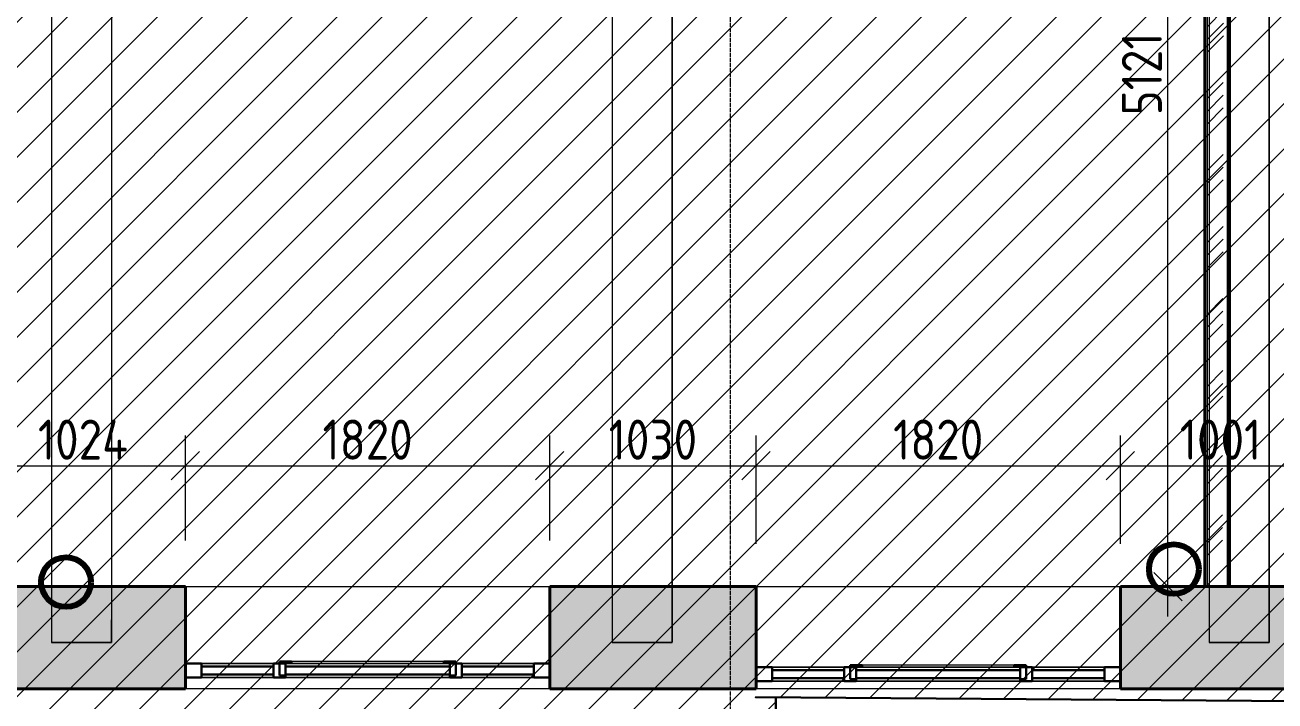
# Model space of a CAD drawing. Header units: millimetres. Extents: x -11886 to 379896, y -8130 to 47743.
# Drawn here: x 243563 to 249807, y 2318 to 5694 of the extents above; entities that cross this region are included whole.
import ezdxf

# ---------------------------------------------------------------- set-up
doc = ezdxf.new("R2010")
doc.units = ezdxf.units.MM
for name, pattern in [('ADSK_Линия сетки', [25, 20, -2.5, 0, -2.5]), ('ADSK_Сверху', [4.5, 3, -1.5]), ('ADSK_Снесено', [4.5, 3, -1.5])]:
    doc.linetypes.add(name, pattern=pattern)
for name, color, linetype, lineweight, true_color in [('_ Окна', 5, 'Continuous', 30, 0x0000ff), ('Витраж', 5, 'Continuous', 18, 0x0000ff), ('Окна', 5, 'Continuous', 18, 0x0000ff), ('Панели витража', 5, 'Continuous', 18, 0x0000ff), ('планы со стояками отопление_dwg', 7, 'Continuous', 9, 0x767676), ('Стены внутренние', 5, 'Continuous', 18, 0x0000ff), ('Стены наружные', 1, 'ADSK_Снесено', 18, 0xff0000), ('Стены штриховка', 5, 'Continuous', 18, 0x0000ff)]:
    doc.layers.add(name, color=color, linetype=linetype, lineweight=lineweight, true_color=true_color)
for name, color, linetype, lineweight in [('Каркас', 7, 'Continuous', 18), ('Оси', 7, 'Continuous', 9), ('Размеры', 7, 'Continuous', 9), ('стояки', 7, 'Continuous', 9)]:
    doc.layers.add(name, color=color, linetype=linetype, lineweight=lineweight)
doc.styles.add('GOST Common_1', font='GOST_Common.ttf', dxfattribs={"width": 0.9, "height": 200})
doc.dimstyles.new('ADSK_Основной_2_мм_Округление_до_1_мм', dxfattribs={"dimscale": 304.8, "dimtxt": 201.142999, "dimasz": 0.463911, "dimexe": 0.492126, "dimexo": 0.492126, "dimgap": 0.098425, "dimtad": 1, "dimdec": 0, "dimdsep": 46, "dimtxsty": 'GOST Common_1', "dimblk1": 'OBLIQUE', "dimblk2": 'OBLIQUE', "dimsah": 1, "dimcen": 0.09, "dimdle": 0.492126, "dimazin": 2, "dimtfac": 1, "dimtdec": 4, "dimtix": 1, "dimtmove": 0, "dimatfit": 3, "dimfxl": 1, "dimtvp": 1, "dimtolj": 1, "dimtzin": 0, "dimlwd": 20, "dimlwe": 20, "dimarcsym": 2})

# ---------------------------------------------------------------- blocks, each defined once
blk = doc.blocks.new('Прямоугольный импост - 70х20_60мм-1225109-03 План 3-го этажа')
at = {"layer": 'Витраж', "color": 161, "linetype": 'ADSK_Сверху', "true_color": 0xaaaaff}
for p, q in [((39644.1, 2341.7), (39644.1, 2271.7)), ((39724.1, 2341.7), (39644.1, 2341.7)), ((40114.1, 2341.7), (40084.1, 2341.7)), ((39724.1, 2271.7), (39644.1, 2271.7)), ((40114.1, 2271.7), (40084.1, 2271.7))]:
    blk.add_line(p, q, dxfattribs=at)
blk = doc.blocks.new('Прямоугольный импост - 70х20_60мм-1424711-03 План 3-го этажа')
at = {"layer": 'Витраж', "color": 161, "linetype": 'ADSK_Сверху', "true_color": 0xaaaaff}
for p, q in [((-80, 35), (0, 35)), ((0, 35), (0, -35)), ((0, -35), (-80, -35))]:
    blk.add_line(p, q, dxfattribs=at)
blk = doc.blocks.new('Прямоугольный импост - 70х20_60мм-1424712-03 План 3-го этажа')
at = {"layer": 'Витраж', "color": 161, "linetype": 'ADSK_Сверху', "true_color": 0xaaaaff}
for p, q in [((0, 35), (-80, 35)), ((0, -35), (0, 35)), ((-80, -35), (0, -35))]:
    blk.add_line(p, q, dxfattribs=at)
blk = doc.blocks.new('Прямоугольный импост - 70х20_60мм-1225111-03 План 3-го этажа')
at = {"layer": 'Витраж', "color": 161, "linetype": 'ADSK_Сверху', "true_color": 0xaaaaff}
for p, q in [((40144.1, 2341.7), (40114.1, 2341.7)), ((40994.1, 2341.7), (40964.1, 2341.7)), ((40144.1, 2271.7), (40114.1, 2271.7)), ((40994.1, 2271.7), (40964.1, 2271.7))]:
    blk.add_line(p, q, dxfattribs=at)
blk = doc.blocks.new('Витраж-тент со смещением вовне - 60мм 30 сдвиг-1466942-03 План 3-го этажа')
at = {"layer": '_ Окна', "color": 161, "linetype": 'ADSK_Сверху', "true_color": 0xaaaaff}
for p, q in [((-440, 25), (-440, -45)), ((-440, 25), (-410, 25)), ((-440, -45), (-440, 25)), ((440, 25), (410, 25)), ((440, -45), (440, 25)), ((440, -45), (440, 25)), ((-380, -45), (-440, -45)), ((-380, -35), (-380, -45)), ((380, -35), (380, -45)), ((380, -45), (440, -45))]:
    blk.add_line(p, q, dxfattribs=at)
at = {"layer": 'Окна', "color": 161, "linetype": 'ADSK_Сверху', "true_color": 0xaaaaff}
blk.add_line((-380, -45), (380, -45), dxfattribs=at)
blk = doc.blocks.new('Прямоугольный импост - 70х20_60мм-1225113-03 План 3-го этажа')
at = {"layer": 'Витраж', "color": 161, "linetype": 'ADSK_Сверху', "true_color": 0xaaaaff}
for p, q in [((41024.1, 2341.7), (40994.1, 2341.7)), ((41464.1, 2341.7), (41384.1, 2341.7)), ((41464.1, 2271.7), (41464.1, 2341.7)), ((41024.1, 2271.7), (40994.1, 2271.7)), ((41464.1, 2271.7), (41384.1, 2271.7))]:
    blk.add_line(p, q, dxfattribs=at)
blk = doc.blocks.new('Прямоугольный импост - 70х60мм-1424709-03 План 3-го этажа')
at = {"layer": 'Витраж', "color": 161, "linetype": 'ADSK_Сверху', "true_color": 0xaaaaff}
for p, q in [((-30, 35), (30, 35)), ((30, -35), (-30, -35))]:
    blk.add_line(p, q, dxfattribs=at)
blk = doc.blocks.new('Прямоугольный импост - 70х60мм-1225009-03 План 3-го этажа')
at = {"layer": 'Витраж', "color": 161, "linetype": 'ADSK_Сверху', "true_color": 0xaaaaff}
for p, q in [((41024.1, 2341.7), (41024.1, 2271.7)), ((41384.1, 2341.7), (41024.1, 2341.7)), ((41384.1, 2271.7), (41384.1, 2341.7)), ((41384.1, 2271.7), (41024.1, 2271.7))]:
    blk.add_line(p, q, dxfattribs=at)
blk = doc.blocks.new('Прямоугольный импост - 70х60мм-1242018-03 План 3-го этажа')
at = {"layer": 'Витраж', "color": 161, "linetype": 'ADSK_Сверху', "true_color": 0xaaaaff}
for p, q in [((40144.1, 2341.7), (40144.1, 2271.7)), ((40964.1, 2341.7), (40144.1, 2341.7)), ((40964.1, 2271.7), (40964.1, 2341.7)), ((40964.1, 2271.7), (40144.1, 2271.7))]:
    blk.add_line(p, q, dxfattribs=at)
blk = doc.blocks.new('Системная панель - _AR_Стекло_40мм_привязка по центру-V22-03 План 3-го этажа')
at = {"layer": 'Панели витража', "lineweight": 30}
for p, q in [((180, 20), (-180, 20)), ((-180, 20), (-180, -20)), ((180, -20), (180, 20)), ((-180, -20), (180, -20))]:
    blk.add_line(p, q, dxfattribs=at)
blk = doc.blocks.new('Прямоугольный импост - 70х40_60мм-V10-03 План 3-го этажа')
at = {"layer": 'Витраж'}
for p, q in [((41024.1, 2341.7), (41384.1, 2341.7)), ((41024.1, 2271.7), (41384.1, 2271.7))]:
    blk.add_line(p, q, dxfattribs=at)
blk = doc.blocks.new('Прямоугольный импост - 70х20_60мм-V23-03 План 3-го этажа')
at = {"layer": 'Витраж', "lineweight": 30}
for p, q in [((-80, 35), (0, 35)), ((-80, -35), (-80, 35)), ((0, 35), (0, -35)), ((0, -35), (-80, -35))]:
    blk.add_line(p, q, dxfattribs=at)
blk = doc.blocks.new('Прямоугольный импост - 70х20_60мм-V24-03 План 3-го этажа')
at = {"layer": 'Витраж', "lineweight": 30}
for p, q in [((0, 35), (-80, 35)), ((-80, 35), (-80, -35)), ((0, -35), (0, 35)), ((-80, -35), (0, -35))]:
    blk.add_line(p, q, dxfattribs=at)
blk = doc.blocks.new('Прямоугольный импост - 70х40_60мм-V11-03 План 3-го этажа')
at = {"layer": 'Витраж'}
for p, q in [((39724.1, 2341.7), (40084.1, 2341.7)), ((39724.1, 2271.7), (40084.1, 2271.7))]:
    blk.add_line(p, q, dxfattribs=at)
blk = doc.blocks.new('Системная панель - _AR_Стекло_40мм_привязка по центру-V25-03 План 3-го этажа')
at = {"layer": 'Панели витража', "lineweight": 30}
for p, q in [((410, 20), (-410, 20)), ((-410, 20), (-410, -20)), ((410, -20), (410, 20)), ((-410, -20), (410, -20))]:
    blk.add_line(p, q, dxfattribs=at)
blk = doc.blocks.new('Прямоугольный импост - 70х40_60мм-1229822-03 План 3-го этажа')
at = {"layer": 'Витраж'}
for p, q in [((40144.1, 2341.7), (40964.1, 2341.7)), ((40144.1, 2271.7), (40964.1, 2271.7))]:
    blk.add_line(p, q, dxfattribs=at)
blk = doc.blocks.new('Прямоугольный импост - 70х60мм-V26-03 План 3-го этажа')
at = {"layer": 'Витраж', "lineweight": 30}
for p, q in [((-30, 35), (30, 35)), ((-30, -35), (-30, 35)), ((30, 35), (30, -35)), ((30, -35), (-30, -35))]:
    blk.add_line(p, q, dxfattribs=at)
blk = doc.blocks.new('Системная панель - _AR_Стекло_40мм_привязка по центру-V27-03 План 3-го этажа')
at = {"layer": 'Панели витража', "lineweight": 30}
for p, q in [((180, 20), (-180, 20)), ((-180, 20), (-180, -20)), ((180, -20), (180, 20)), ((-180, -20), (180, -20))]:
    blk.add_line(p, q, dxfattribs=at)
blk = doc.blocks.new('Прямоугольный импост - 70х20_60мм-V28-03 План 3-го этажа')
at = {"layer": 'Витраж', "lineweight": 30}
for p, q in [((-80, 35), (0, 35)), ((-80, -35), (-80, 35)), ((0, 35), (0, -35)), ((0, -35), (-80, -35))]:
    blk.add_line(p, q, dxfattribs=at)
blk = doc.blocks.new('Прямоугольный импост - 70х20_60мм-V29-03 План 3-го этажа')
at = {"layer": 'Витраж', "lineweight": 30}
for p, q in [((0, 35), (-80, 35)), ((-80, 35), (-80, -35)), ((0, -35), (0, 35)), ((-80, -35), (0, -35))]:
    blk.add_line(p, q, dxfattribs=at)
blk = doc.blocks.new('Системная панель - _AR_Стекло_40мм_привязка по центру-V30-03 План 3-го этажа')
at = {"layer": 'Панели витража', "lineweight": 30}
for p, q in [((410, 20), (-410, 20)), ((-410, 20), (-410, -20)), ((410, -20), (410, 20)), ((-410, -20), (410, -20))]:
    blk.add_line(p, q, dxfattribs=at)
blk = doc.blocks.new('Прямоугольный импост - 70х60мм-V31-03 План 3-го этажа')
at = {"layer": 'Витраж', "lineweight": 30}
for p, q in [((-30, 35), (30, 35)), ((-30, -35), (-30, 35)), ((30, 35), (30, -35)), ((30, -35), (-30, -35))]:
    blk.add_line(p, q, dxfattribs=at)
blk = doc.blocks.new('планы со стояками отопление_dwg-1484427-03 План 3-го этажа')
at = {"layer": 'стояки', "color": 246, "lineweight": 80, "true_color": 0x7f001f}
for centre in [(204423.3, 326443.2), (198889.4, 326378.3)]:
    blk.add_circle(centre, 124.3, dxfattribs=at)
blk = doc.blocks.new('_Oblique')
at = {"color": 0, "linetype": 'ByBlock', "lineweight": -2}
blk.add_line((-0.5, -0.5), (0.5, 0.5), dxfattribs=at)
blk = doc.blocks.new('*D2346')
at = {"layer": 'Defpoints', "color": 0, "transparency": 16777216}
for p in [(244364.4, 3493.2), (243340.3, 2976.3), (244364.4, 2970.4)]:
    blk.add_point(p, dxfattribs=at)
at = {"layer": 'Размеры', "color": 0, "lineweight": 20, "transparency": 16777216}
for p, q in [((243340.3, 3126.3), (243340.3, 3643.2)), ((244364.4, 3120.4), (244364.4, 3643.2)), ((243190.3, 3493.2), (244514.4, 3493.2))]:
    blk.add_line(p, q, dxfattribs=at)
at = {"layer": 'Размеры', "color": 0, "lineweight": 20, "transparency": 16777216, "xscale": 141.4, "yscale": 141.4, "zscale": 141.4, "rotation": 180}
blk.add_blockref('_Oblique', (243340.3, 3493.2), dxfattribs=at)
at = {"layer": 'Размеры', "color": 0, "lineweight": 20, "transparency": 16777216, "xscale": 141.4, "yscale": 141.4, "zscale": 141.4}
blk.add_blockref('_Oblique', (244364.4, 3493.2), dxfattribs=at)
at = {"layer": 'Размеры', "color": 0, "lineweight": 20, "transparency": 16777216, "insert": (243852.4, 3623.2), "char_height": 200, "width": 580.928, "attachment_point": 5, "style": 'GOST Common_1'}
blk.add_mtext('\\A1;1024', dxfattribs=at)
blk = doc.blocks.new('*D2347')
at = {"layer": 'Defpoints', "color": 0, "transparency": 16777216}
for p in [(246184.4, 3493.2), (244364.4, 2970.4), (246184.4, 2970.4)]:
    blk.add_point(p, dxfattribs=at)
at = {"layer": 'Размеры', "color": 0, "lineweight": 20, "transparency": 16777216}
for p, q in [((244364.4, 3120.4), (244364.4, 3643.2)), ((246184.4, 3120.4), (246184.4, 3643.2)), ((244214.4, 3493.2), (246334.4, 3493.2))]:
    blk.add_line(p, q, dxfattribs=at)
at = {"layer": 'Размеры', "color": 0, "lineweight": 20, "transparency": 16777216, "xscale": 141.4, "yscale": 141.4, "zscale": 141.4, "rotation": 180}
blk.add_blockref('_Oblique', (244364.4, 3493.2), dxfattribs=at)
at = {"layer": 'Размеры', "color": 0, "lineweight": 20, "transparency": 16777216, "xscale": 141.4, "yscale": 141.4, "zscale": 141.4}
blk.add_blockref('_Oblique', (246184.4, 3493.2), dxfattribs=at)
at = {"layer": 'Размеры', "color": 0, "lineweight": 20, "transparency": 16777216, "insert": (245274.4, 3623.2), "char_height": 200, "width": 560.473, "attachment_point": 5, "style": 'GOST Common_1'}
blk.add_mtext('\\A1;1820', dxfattribs=at)
blk = doc.blocks.new('*D2348')
at = {"layer": 'Defpoints', "color": 0, "transparency": 16777216}
for p in [(247214.5, 3493.2), (246184.4, 2970.4), (247214.5, 2952.5)]:
    blk.add_point(p, dxfattribs=at)
at = {"layer": 'Размеры', "color": 0, "lineweight": 20, "transparency": 16777216}
for p, q in [((246184.4, 3120.4), (246184.4, 3643.2)), ((247214.5, 3102.5), (247214.5, 3643.2)), ((246034.4, 3493.2), (247364.5, 3493.2))]:
    blk.add_line(p, q, dxfattribs=at)
at = {"layer": 'Размеры', "color": 0, "lineweight": 20, "transparency": 16777216, "xscale": 141.4, "yscale": 141.4, "zscale": 141.4, "rotation": 180}
blk.add_blockref('_Oblique', (246184.4, 3493.2), dxfattribs=at)
at = {"layer": 'Размеры', "color": 0, "lineweight": 20, "transparency": 16777216, "xscale": 141.4, "yscale": 141.4, "zscale": 141.4}
blk.add_blockref('_Oblique', (247214.5, 3493.2), dxfattribs=at)
at = {"layer": 'Размеры', "color": 0, "lineweight": 20, "transparency": 16777216, "insert": (246699.5, 3623.2), "char_height": 200, "width": 560.473, "attachment_point": 5, "style": 'GOST Common_1'}
blk.add_mtext('\\A1;1030', dxfattribs=at)
blk = doc.blocks.new('*D2349')
at = {"layer": 'Defpoints', "color": 0, "transparency": 16777216}
for p in [(249034.5, 3493.2), (247214.5, 2952.5), (249034.5, 2952.5)]:
    blk.add_point(p, dxfattribs=at)
at = {"layer": 'Размеры', "color": 0, "lineweight": 20, "transparency": 16777216}
for p, q in [((247214.5, 3102.5), (247214.5, 3643.2)), ((249034.5, 3102.5), (249034.5, 3643.2)), ((247064.5, 3493.2), (249184.5, 3493.2))]:
    blk.add_line(p, q, dxfattribs=at)
at = {"layer": 'Размеры', "color": 0, "lineweight": 20, "transparency": 16777216, "xscale": 141.4, "yscale": 141.4, "zscale": 141.4, "rotation": 180}
blk.add_blockref('_Oblique', (247214.5, 3493.2), dxfattribs=at)
at = {"layer": 'Размеры', "color": 0, "lineweight": 20, "transparency": 16777216, "xscale": 141.4, "yscale": 141.4, "zscale": 141.4}
blk.add_blockref('_Oblique', (249034.5, 3493.2), dxfattribs=at)
at = {"layer": 'Размеры', "color": 0, "lineweight": 20, "transparency": 16777216, "insert": (248124.5, 3623.2), "char_height": 200, "width": 560.473, "attachment_point": 5, "style": 'GOST Common_1'}
blk.add_mtext('\\A1;1820', dxfattribs=at)
blk = doc.blocks.new('*D2350')
at = {"layer": 'Defpoints', "color": 0, "transparency": 16777216}
for p in [(250035.1, 3493.2), (249034.5, 2952.5), (250035.1, 2966.3)]:
    blk.add_point(p, dxfattribs=at)
at = {"layer": 'Размеры', "color": 0, "lineweight": 20, "transparency": 16777216}
for p, q in [((249034.5, 3102.5), (249034.5, 3643.2)), ((250035.1, 3116.3), (250035.1, 3643.2)), ((248884.5, 3493.2), (250185.1, 3493.2))]:
    blk.add_line(p, q, dxfattribs=at)
at = {"layer": 'Размеры', "color": 0, "lineweight": 20, "transparency": 16777216, "xscale": 141.4, "yscale": 141.4, "zscale": 141.4, "rotation": 180}
blk.add_blockref('_Oblique', (249034.5, 3493.2), dxfattribs=at)
at = {"layer": 'Размеры', "color": 0, "lineweight": 20, "transparency": 16777216, "xscale": 141.4, "yscale": 141.4, "zscale": 141.4}
blk.add_blockref('_Oblique', (250035.1, 3493.2), dxfattribs=at)
at = {"layer": 'Размеры', "color": 0, "lineweight": 20, "transparency": 16777216, "insert": (249534.8, 3623.2), "char_height": 200, "width": 515.472, "attachment_point": 5, "style": 'GOST Common_1'}
blk.add_mtext('\\A1;1001', dxfattribs=at)
blk = doc.blocks.new('*D2379')
at = {"layer": 'Defpoints', "color": 0, "transparency": 16777216}
for p in [(249171.8, 8010), (249271.8, 8010), (249171.8, 2889.5)]:
    blk.add_point(p, dxfattribs=at)
at = {"layer": 'Размеры', "color": 0, "lineweight": 20, "transparency": 16777216}
for p, q in [((249271.8, 2739.5), (249271.8, 8160)), ((249321.8, 8010), (249421.8, 8010)), ((249321.8, 2889.5), (249421.8, 2889.5))]:
    blk.add_line(p, q, dxfattribs=at)
at = {"layer": 'Размеры', "color": 0, "lineweight": 20, "transparency": 16777216, "xscale": 141.4, "yscale": 141.4, "zscale": 141.4}
for p, rotation in [((249271.8, 8010), 90), ((249271.8, 2889.5), 270)]:
    blk.add_blockref('_Oblique', p, dxfattribs=dict(at, rotation=rotation))
at = {"layer": 'Размеры', "color": 0, "lineweight": 20, "transparency": 16777216, "insert": (249141.8, 5449.8), "char_height": 200, "width": 515.472, "attachment_point": 5, "rotation": 90, "style": 'GOST Common_1'}
blk.add_mtext('\\A1;5121', dxfattribs=at)

msp = doc.modelspace()

# ---------------------------------------------------------------- hatches: boundary and pattern name
at = {"lineweight": 13, "true_color": 0x636466, "transparency": 33554559}
h = msp.add_hatch(dxfattribs=at)
h.set_pattern_fill('ANSI31', color=251, scale=50)
h.set_pattern_definition([(45, (215977.25, 85026.59), (-112.2532, 112.2532), [])])
h.paths.add_polyline_path([(265910.66, 8682.3), (272191.2, 8682.3), (272009.87, 43909.21), (262010.47, 43909.21), (262010.47, 21084.06), (262697.11, 21054.57), (262698.93, 11328.12), (216748.38, 11328.12), (216748.38, 8679.25), (216267.75, 8679.25), (216267.75, 456.79), (224250.25, 422.02), (224250.25, 2336.48), (234949.9, 2336.48), (234949.9, -2582.57), (247313.65, -2582.57), (247313.65, 2335.74), (258014.19, 2256.79), (258014.19, 300.23), (265910.66, 300.23)])
at = {"layer": 'Стены внутренние', "lineweight": 9}
h = msp.add_hatch(dxfattribs=at)
h.set_pattern_fill('FP_1', color=256, style=0, pattern_type=2)
h.set_pattern_definition([(45, (215977.25, 150), (-179.6051, 179.6051), []), (45, (216040.75, 150), (0, 359.2102), []), (45, (215913.75, 150), (0, 359.2102), [])])
h.paths.add_polyline_path([(249567.6, 2889.5), (249567.6, 2889.57), (249544.19, 2889.61), (249553.35, 8010.03), (249467.6, 8010.03), (249467.6, 2889.5), (249544.19, 2889.5)])
at = {"layer": 'Стены наружные', "linetype": 'Continuous', "true_color": 0xc0c0c0}
h = msp.add_hatch(color=9, dxfattribs=at)
h.paths.add_polyline_path([(257441.35, 2379.5), (258524.19, 2379.5), (258524.19, 2889.5), (257441.35, 2889.5), (257441.35, 2682.86)])
h.paths.add_polyline_path([(255595.01, 2379.5), (255621.35, 2379.5), (255621.35, 2889.5), (254574.42, 2889.5), (254574.42, 2379.5)])
h.paths.add_polyline_path([(251855.09, 2379.5), (252754.42, 2379.5), (252754.42, 2889.5), (251855.09, 2889.5), (251855.09, 2682.86)])
h.paths.add_polyline_path([(249742.99, 2379.5), (250035.09, 2379.5), (250035.09, 2889.5), (249034.49, 2889.5), (249034.49, 2379.5)])
h.paths.add_polyline_path([(246252.09, 2379.5), (247214.49, 2379.5), (247214.49, 2889.5), (246184.44, 2889.5), (246184.44, 2379.5)])
h.paths.add_polyline_path([(243916.36, 2379.5), (244364.44, 2379.5), (244364.44, 2889.5), (243340.3, 2889.5), (243340.3, 2379.5)])
h.paths.add_polyline_path([(241520.3, 2379.5), (241520.3, 2889.5), (240560.31, 2889.5), (240560.31, 2379.5)])
h.paths.add_polyline_path([(238740.31, 2379.5), (238740.31, 2889.5), (237732.03, 2889.5), (237732.03, 2379.5)])
h.paths.add_polyline_path([(235912.03, 2379.5), (235912.03, 2889.5), (234918.25, 2889.5), (234918.25, 2379.5)])
h.paths.add_polyline_path([(233098.25, 2379.5), (233098.25, 2889.5), (232081.47, 2889.5), (232081.47, 2379.5), (232585.34, 2379.5)])
h.paths.add_polyline_path([(230261.47, 2379.5), (230261.47, 2889.5), (229268.44, 2889.5), (229268.44, 2379.5), (229902, 2379.5)])
h.paths.add_polyline_path([(224250.25, 2379.5), (224642.53, 2379.5), (224642.53, 2889.5), (224250.25, 2889.5), (224250.25, 2657.86)])
h.paths.add_polyline_path([(227448.44, 2379.5), (227448.44, 2889.5), (226462.53, 2889.5), (226462.53, 2379.5)])

# ---------------------------------------------------------------- linework, layer by layer
at = {"color": 251, "lineweight": 30, "true_color": 0x636466}
msp.add_lwpolyline([(262010.47, 21084.06), (262010.47, 43909.21), (272009.87, 43909.21), (272191.2, 8682.3), (265910.66, 8682.3), (265910.66, 300.23), (258014.19, 300.23), (258014.19, 2256.79), (247213.23, 2336.48), (247313.65, 2335.74), (247313.65, -2582.57), (234949.9, -2582.57), (234949.9, 2336.48), (224250.25, 2336.48), (224250.25, 422.02), (216267.75, 456.79), (216267.75, 8679.25)], dxfattribs=at)
at = {"layer": 'Каркас', "color": 253, "linetype": 'ADSK_Сверху', "true_color": 0xb2b2b2}
for p, q in [((243695.73, 8819.49), (243695.73, 2609.73)), ((246495.73, 8812.09), (246495.73, 2609.73)), ((246795.73, 2609.73), (246795.73, 8811.3)), ((249477.52, 8804.21), (249477.52, 2609.73)), ((249777.52, 2609.73), (249777.52, 8803.42)), ((243995.73, 2609.73), (243995.73, 2723.36)), ((243995.73, 2609.73), (243695.73, 2609.73)), ((246795.73, 2609.73), (246495.73, 2609.73)), ((249777.52, 2609.73), (249477.52, 2609.73))]:
    msp.add_line(p, q, dxfattribs=at)
at = {"layer": 'Каркас', "color": 253, "linetype": 'ADSK_Сверху', "true_color": 0xaaaaaa}
for p, q in [((243695.73, 8819.49), (243695.73, 2609.73)), ((243995.73, 8818.7), (243995.73, 2609.73)), ((246495.73, 8812.09), (246495.73, 2609.73)), ((246795.73, 8811.3), (246795.73, 2609.73)), ((249477.52, 8804.21), (249477.52, 2609.73)), ((249777.52, 8803.42), (249777.52, 2609.73)), ((243695.73, 2609.73), (243995.73, 2609.73)), ((246495.73, 2609.73), (246795.73, 2609.73)), ((249477.52, 2609.73), (249777.52, 2609.73))]:
    msp.add_line(p, q, dxfattribs=at)
at = {"layer": 'Оси', "linetype": 'ADSK_Линия сетки'}
msp.add_line((247087.16, -5309.21), (247087.16, 44684.79), dxfattribs=at)
at = {"layer": 'Стены внутренние', "color": 18, "lineweight": 40, "true_color": 0x000000}
for p, q in [((249455.6, 8010.03), (249455.6, 2889.5)), ((249579.6, 2889.5), (249579.6, 8010.03)), ((249457.6, 2889.5), (249577.6, 2889.5))]:
    msp.add_line(p, q, dxfattribs=at)
at = {"layer": 'Стены внутренние', "color": 18, "linetype": 'ADSK_Снесено', "lineweight": 40, "true_color": 0x000000}
msp.add_line((249544.19, 2889.61), (249664.19, 2889.4), dxfattribs=at)
at = {"layer": 'Стены наружные', "color": 18, "linetype": 'Continuous', "lineweight": 40, "true_color": 0x000000}
for p, q in [((244364.44, 2889.5), (243340.3, 2889.5)), ((244364.44, 2379.5), (244364.44, 2889.5)), ((247214.49, 2889.5), (246184.44, 2889.5)), ((246184.44, 2889.5), (246184.44, 2379.5)), ((247214.49, 2379.5), (247214.49, 2889.5)), ((249455.6, 2889.5), (249034.49, 2889.5)), ((249034.49, 2889.5), (249034.49, 2379.5)), ((250035.09, 2889.5), (249579.6, 2889.5)), ((243340.3, 2379.5), (244364.44, 2379.5)), ((246184.44, 2379.5), (247214.49, 2379.5)), ((249034.49, 2379.5), (250035.09, 2379.5))]:
    msp.add_line(p, q, dxfattribs=at)
at = {"layer": 'Стены наружные', "color": 18, "linetype": 'Continuous', "true_color": 0x000000}
for p, q in [((244364.44, 2889.5), (246184.44, 2889.5)), ((247214.49, 2889.5), (249034.49, 2889.5)), ((246184.44, 2379.5), (244364.44, 2379.5)), ((249034.49, 2379.5), (247214.49, 2379.5))]:
    msp.add_line(p, q, dxfattribs=at)
at = {"layer": 'Стены штриховка'}
for p, q in [((249457.6, 8010.03), (249457.6, 2889.5)), ((249467.6, 8010.03), (249467.6, 2889.5)), ((249567.6, 8010.03), (249567.6, 2889.5)), ((249577.6, 8010.03), (249577.6, 2889.5)), ((249455.6, 2889.5), (249457.6, 2889.5)), ((249577.6, 2889.5), (249579.6, 2889.5))]:
    msp.add_line(p, q, dxfattribs=at)

# ---------------------------------------------------------------- block references
at = {"layer": '_ Окна', "color": 161, "linetype": 'ADSK_Сверху', "true_color": 0xaaaaff, "rotation": 180}
for p in [(245274.44, 2470.36), (248124.49, 2452.52)]:
    msp.add_blockref('Витраж-тент со смещением вовне - 60мм 30 сдвиг-1466942-03 План 3-го этажа', p, dxfattribs=at)
at = {"layer": 'Витраж', "color": 161, "linetype": 'ADSK_Сверху', "true_color": 0xaaaaff}
for name, p in [('Прямоугольный импост - 70х20_60мм-1225109-03 План 3-го этажа', (204720.34, 163.68)), ('Прямоугольный импост - 70х60мм-1225009-03 План 3-го этажа', (203420.34, 163.68)), ('Прямоугольный импост - 70х20_60мм-1225111-03 План 3-го этажа', (204720.34, 163.68)), ('Прямоугольный импост - 70х60мм-1242018-03 План 3-го этажа', (204720.34, 163.68)), ('Прямоугольный импост - 70х20_60мм-1225113-03 План 3-го этажа', (204720.34, 163.68)), ('Прямоугольный импост - 70х60мм-1225009-03 План 3-го этажа', (204720.34, 163.68)), ('Прямоугольный импост - 70х20_60мм-1424712-03 План 3-го этажа', (246184.44, 2470.36)), ('Прямоугольный импост - 70х20_60мм-1225109-03 План 3-го этажа', (207570.39, 145.84)), ('Прямоугольный импост - 70х60мм-1225009-03 План 3-го этажа', (206270.39, 145.84)), ('Прямоугольный импост - 70х20_60мм-1225111-03 План 3-го этажа', (207570.39, 145.84)), ('Прямоугольный импост - 70х60мм-1242018-03 План 3-го этажа', (207570.39, 145.84)), ('Прямоугольный импост - 70х20_60мм-1225113-03 План 3-го этажа', (207570.39, 145.84)), ('Прямоугольный импост - 70х60мм-1225009-03 План 3-го этажа', (207570.39, 145.84)), ('Прямоугольный импост - 70х20_60мм-1424712-03 План 3-го этажа', (249034.49, 2452.52))]:
    msp.add_blockref(name, p, dxfattribs=at)
at = {"layer": 'Витраж', "color": 161, "linetype": 'ADSK_Сверху', "true_color": 0xaaaaff, "extrusion": (0, 0, -1)}
for name, p in [('Прямоугольный импост - 70х20_60мм-1424711-03 План 3-го этажа', (-244364.44, 2470.36)), ('Прямоугольный импост - 70х60мм-1424709-03 План 3-го этажа', (-244834.44, 2470.36)), ('Прямоугольный импост - 70х60мм-1424709-03 План 3-го этажа', (-245714.44, 2470.36)), ('Прямоугольный импост - 70х20_60мм-1424711-03 План 3-го этажа', (-247214.49, 2452.52)), ('Прямоугольный импост - 70х60мм-1424709-03 План 3-го этажа', (-247684.49, 2452.52)), ('Прямоугольный импост - 70х60мм-1424709-03 План 3-го этажа', (-248564.49, 2452.52))]:
    msp.add_blockref(name, p, dxfattribs=at)
at = {"layer": 'Витраж', "extrusion": (0, 0, -1)}
for name, p in [('Прямоугольный импост - 70х20_60мм-V28-03 План 3-го этажа', (-244364.44, 2470.36)), ('Прямоугольный импост - 70х60мм-V31-03 План 3-го этажа', (-244834.44, 2470.36)), ('Прямоугольный импост - 70х60мм-V31-03 План 3-го этажа', (-245714.44, 2470.36)), ('Прямоугольный импост - 70х20_60мм-V23-03 План 3-го этажа', (-247214.49, 2452.52)), ('Прямоугольный импост - 70х60мм-V26-03 План 3-го этажа', (-247684.49, 2452.52)), ('Прямоугольный импост - 70х60мм-V26-03 План 3-го этажа', (-248564.49, 2452.52))]:
    msp.add_blockref(name, p, dxfattribs=at)
at = {"layer": 'Витраж'}
for name, p in [('Прямоугольный импост - 70х40_60мм-V11-03 План 3-го этажа', (204720.34, 163.68)), ('Прямоугольный импост - 70х40_60мм-1229822-03 План 3-го этажа', (204720.34, 163.68)), ('Прямоугольный импост - 70х40_60мм-V10-03 План 3-го этажа', (204720.34, 163.68)), ('Прямоугольный импост - 70х20_60мм-V29-03 План 3-го этажа', (246184.44, 2470.36)), ('Прямоугольный импост - 70х40_60мм-V11-03 План 3-го этажа', (207570.39, 145.84)), ('Прямоугольный импост - 70х40_60мм-1229822-03 План 3-го этажа', (207570.39, 145.84)), ('Прямоугольный импост - 70х40_60мм-V10-03 План 3-го этажа', (207570.39, 145.84)), ('Прямоугольный импост - 70х20_60мм-V24-03 План 3-го этажа', (249034.49, 2452.52))]:
    msp.add_blockref(name, p, dxfattribs=at)
at = {"layer": 'Панели витража', "rotation": 180}
for name, p in [('Системная панель - _AR_Стекло_40мм_привязка по центру-V27-03 План 3-го этажа', (244624.44, 2470.36)), ('Системная панель - _AR_Стекло_40мм_привязка по центру-V30-03 План 3-го этажа', (245274.44, 2470.36)), ('Системная панель - _AR_Стекло_40мм_привязка по центру-V27-03 План 3-го этажа', (245924.44, 2470.36)), ('Системная панель - _AR_Стекло_40мм_привязка по центру-V22-03 План 3-го этажа', (247474.49, 2452.52)), ('Системная панель - _AR_Стекло_40мм_привязка по центру-V25-03 План 3-го этажа', (248124.49, 2452.52)), ('Системная панель - _AR_Стекло_40мм_привязка по центру-V22-03 План 3-го этажа', (248774.49, 2452.52))]:
    msp.add_blockref(name, p, dxfattribs=at)
at = {"layer": 'планы со стояками отопление_dwg', "color": 6, "true_color": 0xff00ff}
msp.add_blockref('планы со стояками отопление_dwg-1484427-03 План 3-го этажа', (44878.56, -323466.25), dxfattribs=at)

# ---------------------------------------------------------------- dimensions: what is measured, and where the dimension line sits
at = {"layer": 'Размеры', "lineweight": 20}
dim = msp.add_linear_dim(base=(249271.82, 8010.03), p1=(249171.84, 2889.5), p2=(249171.84, 8010.03), angle=90, dimstyle='ADSK_Основной_2_мм_Округление_до_1_мм', override={"dimpost": '<>', "dimfxl": 5120.522154}, dxfattribs=at)
dim.commit()
dim.dimension.update_dxf_attribs({"geometry": '*D2379', "text_midpoint": (249141.82, 5449.77)})
for base, p1, p2, override, picture, middle in [((244364.44, 3493.24), (243340.3, 2976.29), (244364.44, 2970.36), {"dimpost": '<>', "dimfxl": 1024.158312}, '*D2346', (243852.37, 3623.24)), ((246184.44, 3493.24), (244364.44, 2970.36), (246184.44, 2970.36), {"dimpost": '<>', "dimfxl": 1820}, '*D2347', (245274.44, 3623.24)), ((247214.49, 3493.24), (246184.44, 2970.36), (247214.49, 2952.52), {"dimpost": '<>', "dimfxl": 1030.206327}, '*D2348', (246699.46, 3623.24)), ((249034.49, 3493.24), (247214.49, 2952.52), (249034.49, 2952.52), {"dimpost": '<>', "dimfxl": 1820}, '*D2349', (248124.49, 3623.24)), ((250035.09, 3493.24), (249034.49, 2952.52), (250035.09, 2966.31), {"dimpost": '<>', "dimfxl": 1000.692618}, '*D2350', (249534.79, 3623.24))]:
    dim = msp.add_linear_dim(base=base, p1=p1, p2=p2, dimstyle='ADSK_Основной_2_мм_Округление_до_1_мм', override=override, dxfattribs=at)
    dim.commit()
    dim.dimension.update_dxf_attribs({"geometry": picture, "text_midpoint": middle})

doc.saveas('drawing.dxf')
